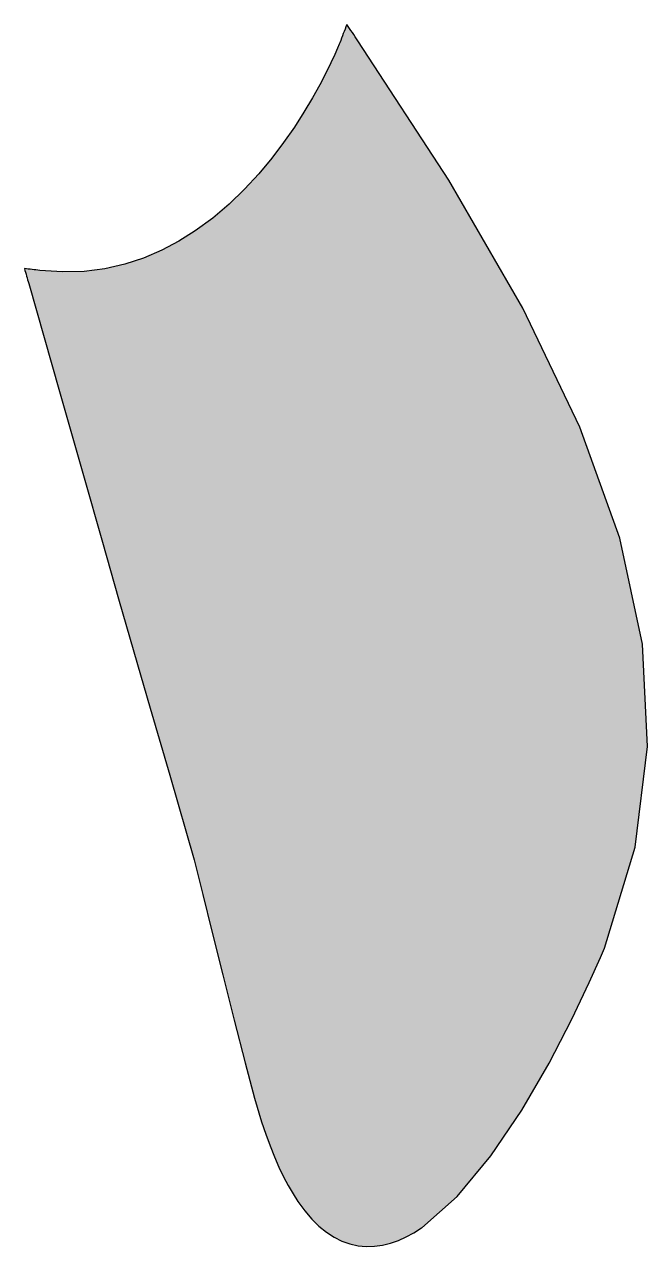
# Model space of a CAD drawing. Extents: x 20.4 to 31.1, y 45.5 to 66.4.
import ezdxf

# ---------------------------------------------------------------- set-up
doc = ezdxf.new("R2010")
doc.units = 0
doc.header["$MEASUREMENT"] = 0
doc.layers.add('HANE', color=7, linetype='CONTINUOUS')

msp = doc.modelspace()

# ---------------------------------------------------------------- hatches: boundary and pattern name
at = {"layer": 'HANE'}
h = msp.add_hatch(color=152, dxfattribs=at)
h.dxf.hatch_style = 2
h.paths.add_polyline_path([(25.953, 66.437), (25.938, 66.397), (25.923, 66.358), (25.908, 66.318), (25.893, 66.279), (25.878, 66.24), (25.863, 66.2), (25.848, 66.161), (25.832, 66.122), (25.823, 66.098), (25.794, 66.03), (25.747, 65.922), (25.681, 65.779), (25.595, 65.604), (25.49, 65.402), (25.365, 65.178), (25.22, 64.936), (25.055, 64.68), (24.871, 64.415), (24.668, 64.146), (24.445, 63.878), (24.202, 63.614), (23.94, 63.361), (23.659, 63.121), (23.359, 62.9), (23.078, 62.724), (22.784, 62.569), (22.474, 62.436), (22.15, 62.33), (21.811, 62.253), (21.455, 62.208), (21.084, 62.197), (20.696, 62.224), (20.664, 62.228), (20.631, 62.231), (20.598, 62.235), (20.565, 62.239), (20.532, 62.243), (20.499, 62.247), (20.466, 62.25), (20.433, 62.254), (20.442, 62.222), (20.451, 62.191), (20.46, 62.159), (20.469, 62.127), (20.479, 62.096), (20.488, 62.064), (20.497, 62.032), (20.506, 62.001), (21.033, 60.148), (21.442, 58.71), (21.768, 57.568), (22.045, 56.602), (22.307, 55.694), (22.588, 54.726), (22.921, 53.577), (23.342, 52.13), (23.382, 51.969), (23.488, 51.534), (23.643, 50.905), (23.828, 50.162), (24.024, 49.385), (24.213, 48.653), (24.375, 48.046), (24.492, 47.644), (24.564, 47.431), (24.638, 47.231), (24.714, 47.042), (24.791, 46.866), (24.87, 46.702), (24.95, 46.549), (25.033, 46.407), (25.117, 46.276), (25.233, 46.117), (25.353, 45.977), (25.476, 45.855), (25.604, 45.752), (25.735, 45.666), (25.869, 45.599), (26.006, 45.55), (26.147, 45.519), (26.287, 45.506), (26.427, 45.51), (26.565, 45.529), (26.702, 45.564), (26.838, 45.611), (26.971, 45.672), (27.102, 45.743), (27.231, 45.825), (27.232, 45.826), (27.232, 45.826), (27.233, 45.826), (27.233, 45.827), (27.234, 45.827), (27.234, 45.827), (27.235, 45.828), (27.235, 45.828), (27.845, 46.361), (28.422, 47.057), (28.951, 47.843), (29.417, 48.647), (29.807, 49.399), (30.105, 50.026), (30.297, 50.457), (30.367, 50.619), (30.888, 52.348), (31.103, 54.072), (31.015, 55.824), (30.627, 57.636), (29.943, 59.542), (28.966, 61.575), (27.698, 63.769), (26.143, 66.157), (26.119, 66.192), (26.095, 66.227), (26.072, 66.262), (26.048, 66.297), (26.024, 66.332), (26, 66.367), (25.977, 66.402)])

# ---------------------------------------------------------------- linework, layer by layer
msp.add_lwpolyline([(25.953, 66.437), (25.938, 66.397), (25.923, 66.358), (25.908, 66.318), (25.893, 66.279), (25.878, 66.24), (25.863, 66.2), (25.848, 66.161), (25.832, 66.122), (25.823, 66.098), (25.794, 66.03), (25.747, 65.922), (25.681, 65.779), (25.595, 65.604), (25.49, 65.402), (25.365, 65.178), (25.22, 64.936), (25.055, 64.68), (24.871, 64.415), (24.668, 64.146), (24.445, 63.878), (24.202, 63.614), (23.94, 63.361), (23.659, 63.121), (23.359, 62.9), (23.078, 62.724), (22.784, 62.569), (22.474, 62.436), (22.15, 62.33), (21.811, 62.253), (21.455, 62.208), (21.084, 62.197), (20.696, 62.224), (20.664, 62.228), (20.631, 62.231), (20.598, 62.235), (20.565, 62.239), (20.532, 62.243), (20.499, 62.247), (20.466, 62.25), (20.433, 62.254), (20.442, 62.222), (20.451, 62.191), (20.46, 62.159), (20.469, 62.127), (20.479, 62.096), (20.488, 62.064), (20.497, 62.032), (20.506, 62.001), (21.033, 60.148), (21.442, 58.71), (21.768, 57.568), (22.045, 56.602), (22.307, 55.694), (22.588, 54.726), (22.921, 53.577), (23.342, 52.13), (23.382, 51.969), (23.488, 51.534), (23.643, 50.905), (23.828, 50.162), (24.024, 49.385), (24.213, 48.653), (24.375, 48.046), (24.492, 47.644), (24.564, 47.431), (24.638, 47.231), (24.714, 47.042), (24.791, 46.866), (24.87, 46.702), (24.95, 46.549), (25.033, 46.407), (25.117, 46.276), (25.233, 46.117), (25.353, 45.977), (25.476, 45.855), (25.604, 45.752), (25.735, 45.666), (25.869, 45.599), (26.006, 45.55), (26.147, 45.519), (26.287, 45.506), (26.427, 45.51), (26.565, 45.529), (26.702, 45.564), (26.838, 45.611), (26.971, 45.672), (27.102, 45.743), (27.231, 45.825), (27.232, 45.826), (27.232, 45.826), (27.233, 45.826), (27.233, 45.827), (27.234, 45.827), (27.234, 45.827), (27.235, 45.828), (27.235, 45.828), (27.845, 46.361), (28.422, 47.057), (28.951, 47.843), (29.417, 48.647), (29.807, 49.399), (30.105, 50.026), (30.297, 50.457), (30.367, 50.619), (30.888, 52.348), (31.103, 54.072), (31.015, 55.824), (30.627, 57.636), (29.943, 59.542), (28.966, 61.575), (27.698, 63.769), (26.143, 66.157), (26.119, 66.192), (26.095, 66.227), (26.072, 66.262), (26.048, 66.297), (26.024, 66.332), (26, 66.367), (25.977, 66.402), (25.953, 66.437), (25.953, 66.437)], dxfattribs=at)

doc.saveas('drawing.dxf')
